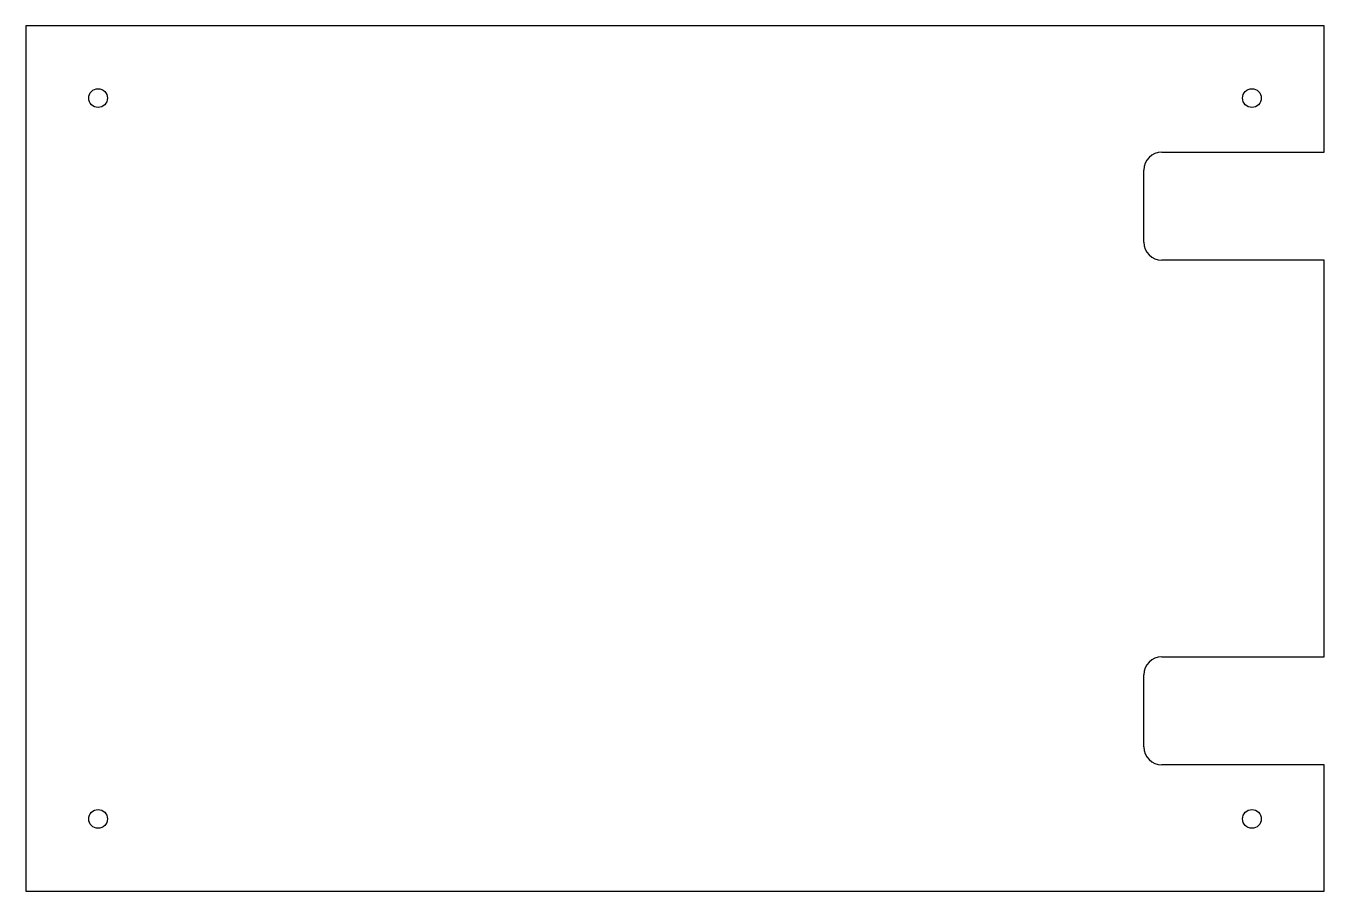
# Model space of a CAD drawing. Header units: inches. Extents: x -18 to 0, y 0 to 12.
import ezdxf

# ---------------------------------------------------------------- set-up
doc = ezdxf.new("R2010")
doc.units = ezdxf.units.IN
doc.layers.get('0').update_dxf_attribs({"linetype": 'CONTINUOUS'})

msp = doc.modelspace()

# ---------------------------------------------------------------- linework, layer by layer
for p, q in [((0, 12), (-18, 12)), ((-18, 12), (-18, 0)), ((0, 10.25), (0, 12)), ((-2.25, 10.25), (0, 10.25)), ((-2.5, 9.002), (-2.5, 10)), ((0, 8.75), (-2.248, 8.75)), ((0, 3.25), (0, 8.75)), ((-2.248, 3.25), (0, 3.25)), ((-2.5, 2.002), (-2.5, 2.998)), ((0, 1.75), (-2.248, 1.75)), ((0, 0), (0, 1.75)), ((-18, 0), (0, 0))]:
    msp.add_line(p, q)
for centre in [(-17, 11), (-1, 11), (-17, 1), (-1, 1)]:
    msp.add_circle(centre, 0.13)
for centre, radius, start, end in [((-2.25, 10), 0.25, 90, 180), ((-2.248, 9.002), 0.252, 180, 270), ((-2.248, 2.998), 0.252, 90, 180), ((-2.248, 2.002), 0.252, 180, 270)]:
    msp.add_arc(centre, radius, start, end)

doc.saveas('drawing.dxf')
